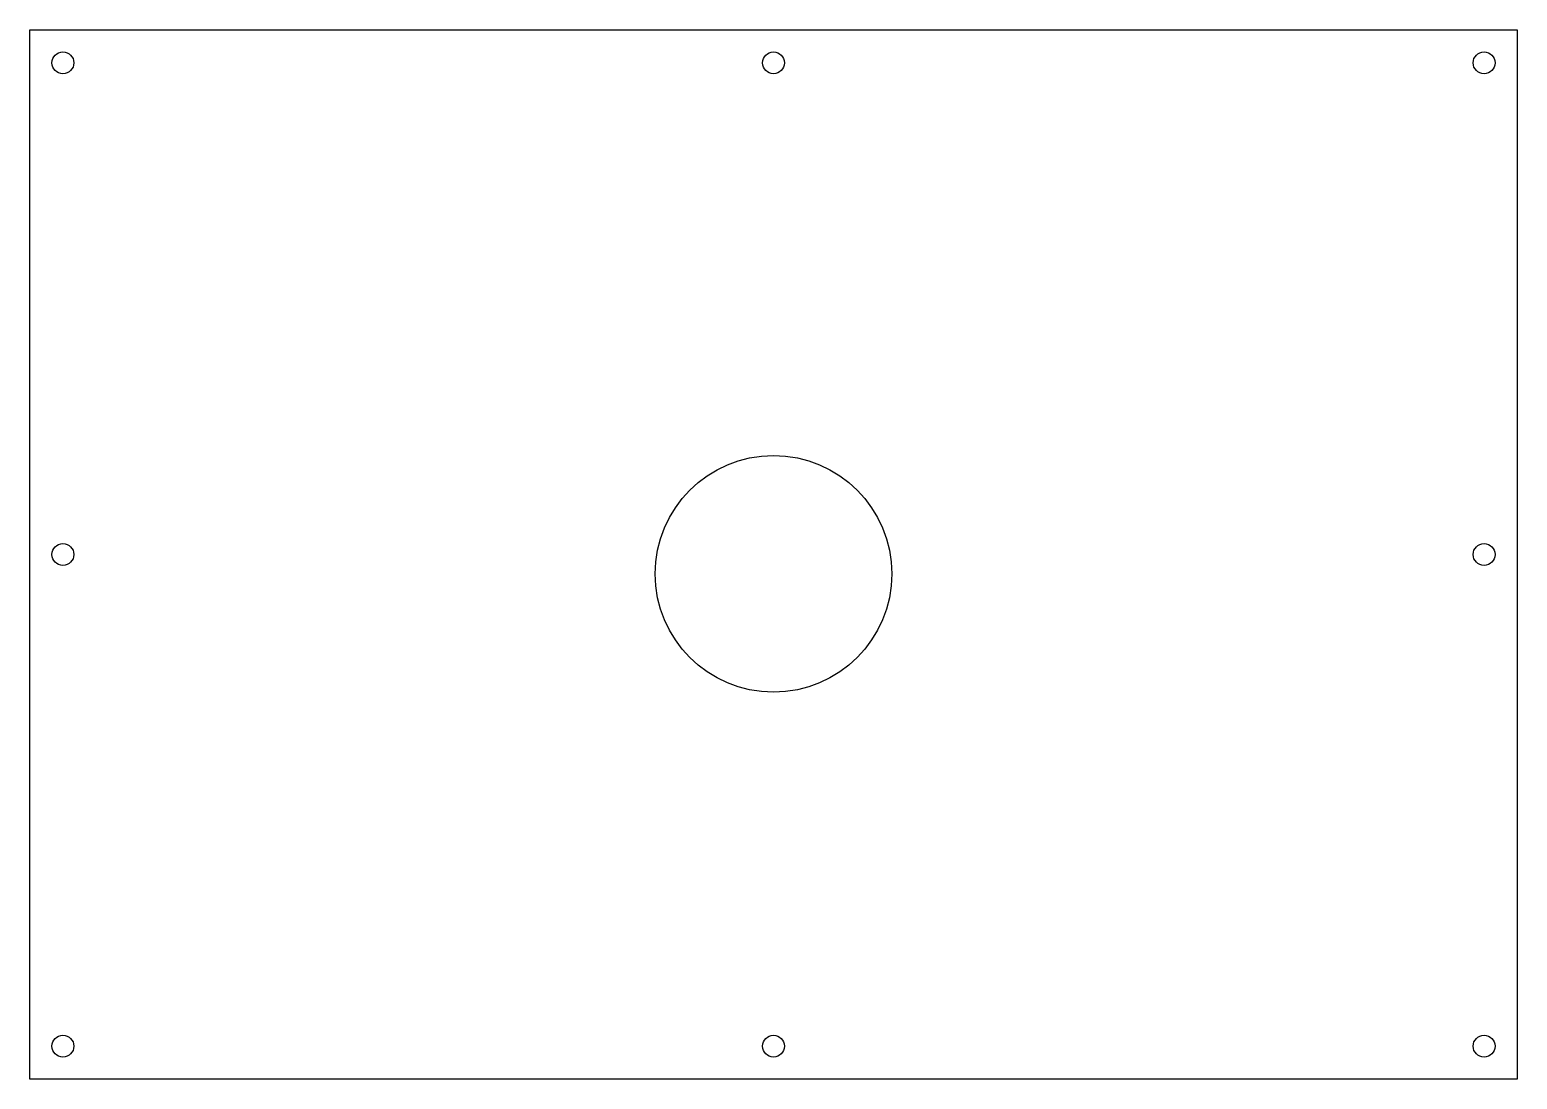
# Model space of a CAD drawing. Header units: millimetres. Extents: x 15 to 360, y 40 to 284.
import ezdxf

# ---------------------------------------------------------------- set-up
doc = ezdxf.new("R2010")
doc.units = ezdxf.units.MM
doc.header["$MEASUREMENT"] = 0

msp = doc.modelspace()

# ---------------------------------------------------------------- linework, layer by layer
msp.add_lwpolyline([(14.7, 284.5), (360.3, 284.5), (360.3, 40.5), (14.7, 40.5)], close=True)
for centre, radius in [((22.4, 276.8), 2.55), ((187.5, 276.8), 2.55), ((352.6, 276.8), 2.55), ((187.5, 158), 27.5), ((22.4, 162.5), 2.55), ((352.6, 162.5), 2.55), ((22.4, 48.2), 2.55), ((187.5, 48.2), 2.55), ((352.6, 48.2), 2.55)]:
    msp.add_circle(centre, radius)

doc.saveas('drawing.dxf')
